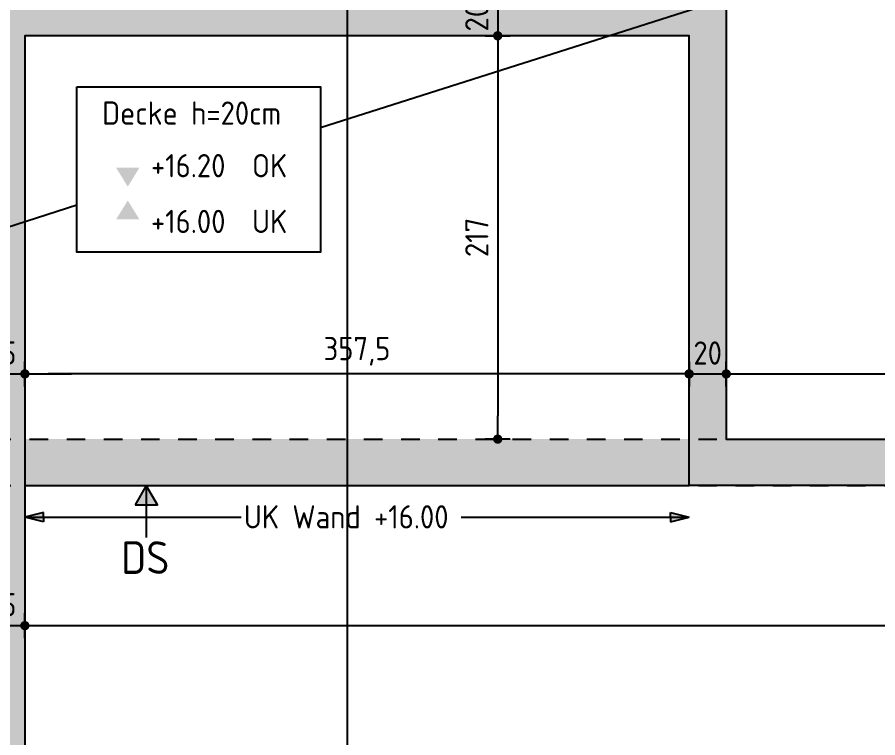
# Model space of a CAD drawing. Extents: x 22 to 185, y 12 to 71.
# Drawn here: x 27.433 to 32.065, y 54.562 to 58.438 of the extents above; entities that cross this region are included whole.
import ezdxf

# ---------------------------------------------------------------- set-up
doc = ezdxf.new("R2010")
doc.units = 0
doc.header["$LTSCALE"] = 0.5
doc.header["$MEASUREMENT"] = 0
doc.header["$PDSIZE"] = 0.15
for name, pattern in [('AUSGEZOGEN', [1000.01, 1000, 0.01]), ('HIDDEN2', [0.187, 0.125, -0.062]), ('PUNKT', [0.175, 0.05, -0.125])]:
    doc.linetypes.add(name, pattern=pattern)
doc.layers.get('0').update_dxf_attribs({"linetype": 'CONTINUOUS'})
doc.layers.get('Defpoints').update_dxf_attribs({"linetype": 'CONTINUOUS'})
for name, color, linetype in [('Attika DG', 7, 'CONTINUOUS'), ('BETON', 7, 'CONTINUOUS'), ('grau_hell', 7, 'CONTINUOUS'), ('grau_mittel', 7, 'CONTINUOUS'), ('HILFE', 7, 'CONTINUOUS'), ('koten', 7, 'CONTINUOUS'), ('MASSE', 7, 'CONTINUOUS'), ('OBJEKT', 7, 'CONTINUOUS'), ('RND', 7, 'CONTINUOUS'), ('TEXT', 7, 'CONTINUOUS')]:
    doc.layers.add(name, color=color, linetype=linetype)
doc.layers.add('NOPLOT', color=7, linetype='CONTINUOUS', plot=False)
doc.styles.add('TXT', font='isocp.shx')
doc.dimstyles.new('DOT_I', dxfattribs={"dimscale": 0.5, "dimtxt": 0.25, "dimasz": 0.25, "dimexe": 0.1, "dimexo": 0.3, "dimgap": 0.1, "dimtad": 1, "dimdec": 3, "dimzin": 3, "dimtxsty": 'TXT', "dimblk": 'DOT', "dimblk1": 'DOT', "dimblk2": 'DOT', "dimsah": 1, "dimcen": 0.1, "dimse1": 1, "dimse2": 1, "dimazin": 0, "dimtfac": 1, "dimtdec": 4, "dimtix": 1, "dimtmove": 2, "dimatfit": 3, "dimldrblk": 'DOT', "dimfxl": 0, "dimtvp": 1, "dimtolj": 1, "dimtzin": 0, "dimarcsym": 0})

# ---------------------------------------------------------------- blocks, each defined once
blk = doc.blocks.new('DG')
at = {"color": 0, "linetype": 'ByBlock', "lineweight": -2}
for points in [[(0.285, 15.57), (0.285, 8.075), (2.15, 8.075), (2.15, 7.825), (0.285, 7.825), (0.285, 0.25), (6.27, 0.25), (6.27, 0), (0.075, 0), (0.075, 10.25), (0.125, 10.25), (0.125, 16.36), (0.285, 16.36), (0.285, 15.77), (7.8, 15.77), (7.8, 13.4), (31.25, 13.4)], [(31.45, 13.15), (7.6, 13.15), (7.6, 15.57), (4.025, 15.57), (4.025, 7.825), (3.775, 7.825), (3.775, 15.57), (0.285, 15.57)]]:
    blk.add_lwpolyline(points, dxfattribs=at)
blk = doc.blocks.new('Aufkantung')
at = {"color": 0, "linetype": 'ByBlock', "lineweight": -2}
for points in [[(-0.1, 10.25), (-0.05, 10.25), (-0.05, 13.4), (35.175, 13.4), (35.175, 0), (-0.1, 0)], [(0.15, 13.15), (34.925, 13.15), (34.925, 0.25), (0.15, 0.25)]]:
    blk.add_lwpolyline(points, close=True, dxfattribs=at)
blk = doc.blocks.new('DOT')
at = {"layer": 'MASSE', "color": 7, "linetype": 'Continuous'}
for p, q in [((0, 0.54), (0, -0.54)), ((0, 0), (-1, 0))]:
    blk.add_line(p, q, dxfattribs=at)
at = {"layer": 'MASSE', "color": 7, "linetype": 'Continuous', "const_width": 0.2}
blk.add_lwpolyline([(-0.1, 0, 1), (0.1, 0, 1)], format="xyb", close=True, dxfattribs=at)
blk = doc.blocks.new('*D189')
at = {"layer": 'Defpoints', "color": 0, "linetype": 'AUSGEZOGEN', "transparency": 16777216}
for p in [(27.2244, 55.1648), (27.4744, 55.1648), (27.4744, 55.1648)]:
    blk.add_point(p, dxfattribs=at)
at = {"layer": 'MASSE', "color": 0, "linetype": 'AUSGEZOGEN', "lineweight": -2, "transparency": 16777216}
for p, q in [((27.0994, 55.1648), (26.9744, 55.1648)), ((27.2244, 55.1648), (27.4744, 55.1648)), ((27.5994, 55.1648), (27.7244, 55.1648))]:
    blk.add_line(p, q, dxfattribs=at)
at = {"layer": 'MASSE', "color": 0, "linetype": 'AUSGEZOGEN', "lineweight": -2, "transparency": 16777216, "xscale": 0.125, "yscale": 0.125, "zscale": 0.125}
blk.add_blockref('DOT', (27.2244, 55.1648), dxfattribs=at)
at = {"layer": 'MASSE', "color": 0, "linetype": 'AUSGEZOGEN', "lineweight": -2, "transparency": 16777216, "xscale": 0.125, "yscale": 0.125, "zscale": 0.125, "rotation": 180}
blk.add_blockref('DOT', (27.4744, 55.1648), dxfattribs=at)
at = {"layer": 'MASSE', "color": 0, "linetype": 'AUSGEZOGEN', "transparency": 16777216, "insert": (27.3494, 55.2774), "char_height": 0.125, "attachment_point": 5, "style": 'TXT'}
blk.add_mtext('\\A1;25', dxfattribs=at)
blk = doc.blocks.new('*D190')
at = {"layer": 'Defpoints', "color": 0, "linetype": 'AUSGEZOGEN', "transparency": 16777216}
for p in [(27.4744, 55.1648), (58.4744, 55.1648), (58.4744, 55.1648)]:
    blk.add_point(p, dxfattribs=at)
at = {"layer": 'MASSE', "color": 0, "linetype": 'AUSGEZOGEN', "lineweight": -2, "transparency": 16777216}
blk.add_line((27.5994, 55.1648), (58.3494, 55.1648), dxfattribs=at)
at = {"layer": 'MASSE', "color": 0, "linetype": 'AUSGEZOGEN', "lineweight": -2, "transparency": 16777216, "xscale": 0.125, "yscale": 0.125, "zscale": 0.125, "rotation": 180}
blk.add_blockref('DOT', (27.4744, 55.1648), dxfattribs=at)
at = {"layer": 'MASSE', "color": 0, "linetype": 'AUSGEZOGEN', "lineweight": -2, "transparency": 16777216, "xscale": 0.125, "yscale": 0.125, "zscale": 0.125}
blk.add_blockref('DOT', (58.4744, 55.1648), dxfattribs=at)
at = {"layer": 'MASSE', "color": 0, "linetype": 'AUSGEZOGEN', "transparency": 16777216, "insert": (42.9744, 55.2773), "char_height": 0.125, "attachment_point": 5, "style": 'TXT'}
blk.add_mtext('\\A1;3100', dxfattribs=at)
blk = doc.blocks.new('*D255')
at = {"layer": 'Defpoints', "color": 0, "linetype": 'AUSGEZOGEN', "transparency": 16777216}
for p in [(27.4744, 56.5192), (27.4744, 56.5192), (31.0494, 56.5192)]:
    blk.add_point(p, dxfattribs=at)
at = {"layer": 'MASSE', "color": 0, "linetype": 'AUSGEZOGEN', "lineweight": -2, "transparency": 16777216}
blk.add_line((30.9244, 56.5192), (27.5994, 56.5192), dxfattribs=at)
at = {"layer": 'MASSE', "color": 0, "linetype": 'AUSGEZOGEN', "lineweight": -2, "transparency": 16777216, "xscale": 0.125, "yscale": 0.125, "zscale": 0.125, "rotation": 180}
blk.add_blockref('DOT', (27.4744, 56.5192), dxfattribs=at)
at = {"layer": 'MASSE', "color": 0, "linetype": 'AUSGEZOGEN', "lineweight": -2, "transparency": 16777216, "xscale": 0.125, "yscale": 0.125, "zscale": 0.125}
blk.add_blockref('DOT', (31.0494, 56.5192), dxfattribs=at)
at = {"layer": 'MASSE', "color": 0, "linetype": 'AUSGEZOGEN', "transparency": 16777216, "insert": (29.2619, 56.6411), "char_height": 0.125, "attachment_point": 5, "style": 'TXT'}
blk.add_mtext('\\A1;357,5', dxfattribs=at)
blk = doc.blocks.new('*D256')
at = {"layer": 'Defpoints', "color": 0, "linetype": 'AUSGEZOGEN', "transparency": 16777216}
for p in [(31.0494, 56.5192), (31.2494, 56.5192), (31.2494, 56.5192)]:
    blk.add_point(p, dxfattribs=at)
at = {"layer": 'MASSE', "color": 0, "linetype": 'AUSGEZOGEN', "lineweight": -2, "transparency": 16777216}
for p, q in [((30.9244, 56.5192), (30.7994, 56.5192)), ((31.0494, 56.5192), (31.2494, 56.5192)), ((31.3744, 56.5192), (31.4994, 56.5192))]:
    blk.add_line(p, q, dxfattribs=at)
at = {"layer": 'MASSE', "color": 0, "linetype": 'AUSGEZOGEN', "lineweight": -2, "transparency": 16777216, "xscale": 0.125, "yscale": 0.125, "zscale": 0.125}
blk.add_blockref('DOT', (31.0494, 56.5192), dxfattribs=at)
at = {"layer": 'MASSE', "color": 0, "linetype": 'AUSGEZOGEN', "lineweight": -2, "transparency": 16777216, "xscale": 0.125, "yscale": 0.125, "zscale": 0.125, "rotation": 180}
blk.add_blockref('DOT', (31.2494, 56.5192), dxfattribs=at)
at = {"layer": 'MASSE', "color": 0, "linetype": 'AUSGEZOGEN', "transparency": 16777216, "insert": (31.1494, 56.6317), "char_height": 0.125, "attachment_point": 5, "style": 'TXT'}
blk.add_mtext('\\A1;20', dxfattribs=at)
blk = doc.blocks.new('*D257')
at = {"layer": 'Defpoints', "color": 0, "linetype": 'AUSGEZOGEN', "transparency": 16777216}
for p in [(31.2494, 56.5192), (33.5994, 56.5192), (33.5994, 56.5192)]:
    blk.add_point(p, dxfattribs=at)
at = {"layer": 'MASSE', "color": 0, "linetype": 'AUSGEZOGEN', "lineweight": -2, "transparency": 16777216}
blk.add_line((31.3744, 56.5192), (33.4744, 56.5192), dxfattribs=at)
at = {"layer": 'MASSE', "color": 0, "linetype": 'AUSGEZOGEN', "lineweight": -2, "transparency": 16777216, "xscale": 0.125, "yscale": 0.125, "zscale": 0.125, "rotation": 180}
blk.add_blockref('DOT', (31.2494, 56.5192), dxfattribs=at)
at = {"layer": 'MASSE', "color": 0, "linetype": 'AUSGEZOGEN', "lineweight": -2, "transparency": 16777216, "xscale": 0.125, "yscale": 0.125, "zscale": 0.125}
blk.add_blockref('DOT', (33.5994, 56.5192), dxfattribs=at)
at = {"layer": 'MASSE', "color": 0, "linetype": 'AUSGEZOGEN', "transparency": 16777216, "insert": (32.4244, 56.6317), "char_height": 0.125, "attachment_point": 5, "style": 'TXT'}
blk.add_mtext('\\A1;235', dxfattribs=at)
blk = doc.blocks.new('okrd_o')
at = {"layer": 'koten', "color": 7, "linetype": 'Continuous'}
blk.add_solid([(-0.125, 0.2019), (0.125, 0.2019), (0, 0)], dxfattribs=at)
at = {"layer": 'koten', "style": 'TXT'}
blk.add_attdef('OKRD', (0.25, 0.1), '', height=0.25, dxfattribs=at)
blk = doc.blocks.new('okrd_u')
at = {"layer": 'koten', "color": 7, "linetype": 'Continuous'}
blk.add_solid([(-0.125, -0.2019), (0.125, -0.2019), (0, 0)], dxfattribs=at)
at = {"layer": 'koten', "style": 'TXT'}
blk.add_attdef('OKRD', (0.25, -0.35), '', height=0.25, dxfattribs=at)
blk = doc.blocks.new('*D112')
at = {"layer": 'Defpoints', "color": 0, "linetype": 'AUSGEZOGEN', "transparency": 16777216}
for p in [(30.0191, 58.5385), (30.0191, 58.3385), (30.0191, 58.3385)]:
    blk.add_point(p, dxfattribs=at)
at = {"layer": 'MASSE', "color": 0, "linetype": 'AUSGEZOGEN', "lineweight": -2, "transparency": 16777216}
for p, q in [((30.0191, 58.6635), (30.0191, 58.7885)), ((30.0191, 58.5385), (30.0191, 58.3385)), ((30.0191, 58.2135), (30.0191, 58.0885))]:
    blk.add_line(p, q, dxfattribs=at)
at = {"layer": 'MASSE', "color": 0, "linetype": 'AUSGEZOGEN', "lineweight": -2, "transparency": 16777216, "xscale": 0.125, "yscale": 0.125, "zscale": 0.125}
for p, rotation in [((30.0191, 58.5385), 270), ((30.0191, 58.3385), 90)]:
    blk.add_blockref('DOT', p, dxfattribs=dict(at, rotation=rotation))
at = {"layer": 'MASSE', "color": 0, "linetype": 'AUSGEZOGEN', "transparency": 16777216, "insert": (29.9066, 58.4385), "char_height": 0.125, "attachment_point": 5, "rotation": 90, "style": 'TXT'}
blk.add_mtext('\\A1;20', dxfattribs=at)
blk = doc.blocks.new('*D113')
at = {"layer": 'Defpoints', "color": 0, "linetype": 'AUSGEZOGEN', "transparency": 16777216}
for p in [(30.0191, 58.3385), (30.0191, 56.1685), (30.0191, 56.1685)]:
    blk.add_point(p, dxfattribs=at)
at = {"layer": 'MASSE', "color": 0, "linetype": 'AUSGEZOGEN', "lineweight": -2, "transparency": 16777216}
blk.add_line((30.0191, 58.2135), (30.0191, 56.2935), dxfattribs=at)
at = {"layer": 'MASSE', "color": 0, "linetype": 'AUSGEZOGEN', "lineweight": -2, "transparency": 16777216, "xscale": 0.125, "yscale": 0.125, "zscale": 0.125}
for p, rotation in [((30.0191, 58.3385), 90), ((30.0191, 56.1685), 270)]:
    blk.add_blockref('DOT', p, dxfattribs=dict(at, rotation=rotation))
at = {"layer": 'MASSE', "color": 0, "linetype": 'AUSGEZOGEN', "transparency": 16777216, "insert": (29.9066, 57.2535), "char_height": 0.125, "attachment_point": 5, "rotation": 90, "style": 'TXT'}
blk.add_mtext('\\A1;217', dxfattribs=at)
blk = doc.blocks.new('*D116')
at = {"layer": 'Defpoints', "color": 0, "linetype": 'AUSGEZOGEN', "transparency": 16777216}
for p in [(27.2244, 56.5192), (27.4744, 56.5192), (27.4744, 56.5192)]:
    blk.add_point(p, dxfattribs=at)
at = {"layer": 'MASSE', "color": 0, "linetype": 'AUSGEZOGEN', "lineweight": -2, "transparency": 16777216}
for p, q in [((27.0994, 56.5192), (26.9744, 56.5192)), ((27.2244, 56.5192), (27.4744, 56.5192)), ((27.5994, 56.5192), (27.7244, 56.5192))]:
    blk.add_line(p, q, dxfattribs=at)
at = {"layer": 'MASSE', "color": 0, "linetype": 'AUSGEZOGEN', "lineweight": -2, "transparency": 16777216, "xscale": 0.125, "yscale": 0.125, "zscale": 0.125}
blk.add_blockref('DOT', (27.2244, 56.5192), dxfattribs=at)
at = {"layer": 'MASSE', "color": 0, "linetype": 'AUSGEZOGEN', "lineweight": -2, "transparency": 16777216, "xscale": 0.125, "yscale": 0.125, "zscale": 0.125, "rotation": 180}
blk.add_blockref('DOT', (27.4744, 56.5192), dxfattribs=at)
at = {"layer": 'MASSE', "color": 0, "linetype": 'AUSGEZOGEN', "transparency": 16777216, "insert": (27.3494, 56.6317), "char_height": 0.125, "attachment_point": 5, "style": 'TXT'}
blk.add_mtext('\\A1;25', dxfattribs=at)
blk = doc.blocks.new('Pfeillinie')
at = {"layer": 'TEXT', "linetype": 'Continuous'}
blk.add_hatch(color=7, dxfattribs=at).paths.add_polyline_path([(0, 0), (-0.8, 0.2), (-0.8, 0), (-0.8, -0.2)])
at = {"layer": 'TEXT', "color": 7, "linetype": 'Continuous'}
for p, q in [((-0.8, 0), (-0.8, 0.2)), ((-0.8, 0.2), (0, 0)), ((-0.8, 0), (-0.8, -0.2)), ((-0.8, -0.2), (0, 0))]:
    blk.add_line(p, q, dxfattribs=at)

msp = doc.modelspace()

# ---------------------------------------------------------------- hatches: boundary and pattern name
at = {"layer": 'Attika DG', "linetype": 'AUSGEZOGEN'}
h = msp.add_hatch(dxfattribs=at)
h.set_pattern_fill('DOTS', color=102, scale=0.8, double=1)
h.set_pattern_definition([(0, (-55.08557, 30.19388), (0.025, 0.05), [0, -0.05])])
h.paths.add_polyline_path([(58.7244, 56.1685), (23.4994, 56.1685), (23.4994, 53.0185), (23.4494, 53.0185), (23.4494, 42.7685), (58.7244, 42.7685)])
h.paths.add_polyline_path([(23.6994, 55.9185), (58.4744, 55.9185), (58.4744, 43.0185), (23.6994, 43.0185)], flags=16)
at = {"layer": 'grau_hell'}
msp.add_hatch(color=9, dxfattribs=at).paths.add_polyline_path([(31.2494, 58.5385), (23.7344, 58.5385), (23.7344, 59.1285), (23.5744, 59.1285), (23.5744, 56.1685), (23.7344, 56.1685), (23.7344, 58.3385), (27.2244, 58.3385), (27.2244, 56.1685), (27.4744, 56.1685), (27.4744, 58.3385), (31.0494, 58.3385), (31.0494, 56.1685), (31.2494, 56.1685)])
at = {"layer": 'grau_mittel'}
h = msp.add_hatch(color=61, dxfattribs=at)
h.paths.add_polyline_path([(32.4794, 43.0185), (32.4794, 42.7685), (56.3744, 42.7685), (56.3744, 43.0185)])
h.paths.add_polyline_path([(53.2744, 45.8435), (53.2744, 47.8185), (55.9744, 47.8185), (55.9744, 47.3535), (56.2244, 47.3535), (56.2244, 48.0685), (53.0244, 48.0685), (53.0244, 45.5935), (56.2244, 45.5935), (56.2244, 46.3035), (55.9744, 46.3035), (55.9744, 45.8435)])
h.paths.add_polyline_path([(50.1244, 49.4635), (50.1244, 49.1635), (50.4244, 49.1635), (50.4244, 49.4635)])
h.paths.add_polyline_path([(45.8244, 49.4635), (45.5244, 49.4635), (45.5244, 49.1635), (45.8244, 49.1635)])
h.paths.add_polyline_path([(42.0744, 49.4635), (41.7744, 49.4635), (41.7744, 49.1635), (42.0744, 49.1635)])
h.paths.add_polyline_path([(33.8344, 49.1635), (33.8344, 49.4635), (33.5344, 49.4635), (33.5344, 49.1635)])
h.paths.add_polyline_path([(58.4744, 56.1685), (58.4744, 43.0185), (58.3244, 43.0185), (58.3244, 42.7685), (58.7244, 42.7685), (58.7244, 56.1685)])
h.paths.add_polyline_path([(31.0494, 56.1685), (31.0494, 55.9185), (54.8994, 55.9185), (54.8994, 56.1685)])
h.paths.add_polyline_path([(23.7344, 55.9185), (23.7344, 56.1685), (23.5744, 56.1685), (23.5744, 53.0185), (23.5244, 53.0185), (23.5244, 42.7685), (29.7194, 42.7685), (29.7194, 43.0185), (23.7344, 43.0185)])
h.paths.add_polyline_path([(27.2244, 56.1685), (27.2244, 50.5935), (27.4744, 50.5935), (27.4744, 56.1685)], flags=17)
at = {"layer": 'HILFE', "linetype": 'AUSGEZOGEN'}
msp.add_hatch(color=7, dxfattribs=at).paths.add_polyline_path([(28.0679, 55.8145), (28.1279, 55.9185), (28.1879, 55.8145)])

# ---------------------------------------------------------------- linework, layer by layer
at = {"layer": 'HILFE', "color": 102, "linetype": 'AUSGEZOGEN'}
for p, q in [((31.2494, 58.5385), (29.0657, 57.8438)), ((27.7538, 57.4265), (23.7994, 56.1685))]:
    msp.add_line(p, q, dxfattribs=at)
at = {"layer": 'HILFE', "color": 7, "linetype": 'AUSGEZOGEN'}
msp.add_lwpolyline([(28.0679, 55.8145), (28.1879, 55.8145), (28.1279, 55.9185)], close=True, dxfattribs=at)
at = {"layer": 'NOPLOT', "color": 191, "linetype": 'AUSGEZOGEN'}
msp.add_line((29.2082, 61.63), (29.2082, 50.8335), dxfattribs=at)
at = {"layer": 'OBJEKT', "color": 7, "linetype": 'HIDDEN2'}
msp.add_line((23.4994, 56.1685), (31.2494, 56.1685), dxfattribs=at)
at = {"layer": 'OBJEKT', "color": 7, "linetype": 'AUSGEZOGEN'}
msp.add_line((27.4744, 55.9185), (31.0494, 55.9185), dxfattribs=at)
at = {"layer": 'OBJEKT', "color": 1, "linetype": 'AUSGEZOGEN'}
msp.add_lwpolyline([(27.7538, 58.0634), (29.0657, 58.0634), (29.0657, 57.1742), (27.7538, 57.1742)], close=True, dxfattribs=at)
at = {"layer": 'RND', "color": 102, "linetype": 'AUSGEZOGEN'}
for points in [[(28.1279, 55.9185), (28.1279, 55.6398)], [(27.4744, 55.7479), (28.6385, 55.7479)], [(29.8222, 55.7479), (31.0494, 55.7479)]]:
    msp.add_lwpolyline(points, dxfattribs=at)

# ---------------------------------------------------------------- block references
at = {"layer": 'Attika DG', "color": 102, "linetype": 'PUNKT'}
msp.add_blockref('Aufkantung', (23.5494, 42.7685), dxfattribs=at)
at = {"layer": 'BETON', "color": 6, "linetype": 'AUSGEZOGEN'}
msp.add_blockref('DG', (23.4494, 42.7685), dxfattribs=at)
at = {"layer": 'koten', "color": 6, "linetype": 'AUSGEZOGEN', "xscale": 0.5, "yscale": 0.5, "zscale": 0.5}
for name, p, values in [('okrd_o', (28.0281, 57.5272), {'OKRD': '+16.20  OK'}), ('okrd_u', (28.0281, 57.4522), {'OKRD': '+16.00  UK'})]:
    msp.add_blockref(name, p, dxfattribs=at).add_auto_attribs(values)
at = {"layer": 'RND', "color": 102, "linetype": 'AUSGEZOGEN', "xscale": 0.125, "yscale": 0.125, "zscale": 0.125, "rotation": 180}
msp.add_blockref('Pfeillinie', (27.4744, 55.7479), dxfattribs=at)
at = {"layer": 'RND', "color": 102, "linetype": 'AUSGEZOGEN', "xscale": 0.125, "yscale": 0.125, "zscale": 0.125}
msp.add_blockref('Pfeillinie', (31.0494, 55.7479), dxfattribs=at)

# ---------------------------------------------------------------- texts
at = {"layer": 'TEXT', "color": 1, "linetype": 'AUSGEZOGEN', "style": 'TXT'}
msp.add_text('Decke h=20cm', height=0.125, dxfattribs=at).set_placement((27.89, 57.8602))
at = {"layer": 'TEXT', "color": 7, "linetype": 'AUSGEZOGEN', "style": 'TXT'}
msp.add_text('UK Wand +16.00', height=0.125, dxfattribs=at).set_placement((28.6529, 55.6877))
at = {"layer": 'TEXT', "color": 1, "linetype": 'AUSGEZOGEN', "style": 'TXT'}
msp.add_text('DS', height=0.175, rotation=0, dxfattribs=at).set_placement((27.9924, 55.4435))

# ---------------------------------------------------------------- dimensions: what is measured, and where the dimension line sits
at = {"layer": 'MASSE', "color": 7, "linetype": 'AUSGEZOGEN'}
for base, p1, p2, picture, middle in [((30.0191, 58.3385), (30.0191, 58.5385), (30.0191, 58.3385), '*D112', (29.9066, 58.4385)), ((30.0191, 56.1685), (30.0191, 58.3385), (30.0191, 56.1685), '*D113', (29.9066, 57.2535))]:
    dim = msp.add_linear_dim(base=base, p1=p1, p2=p2, angle=90, dimstyle='DOT_I', override={"dimdec": 0, "dimlfac": 100}, dxfattribs=at)
    dim.commit()
    dim.dimension.update_dxf_attribs({"geometry": picture, "text_midpoint": middle})
for base, p1, p2, override, picture, middle in [((27.4744, 56.5192), (27.2244, 56.5192), (27.4744, 56.5192), {"dimdec": 0, "dimlfac": 100}, '*D116', (27.3494, 56.6317)), ((27.4744, 56.5192), (31.0494, 56.5192), (27.4744, 56.5192), {"dimdec": 1, "dimlfac": 100}, '*D255', (29.2619, 56.6411)), ((31.2494, 56.5192), (31.0494, 56.5192), (31.2494, 56.5192), {"dimdec": 0, "dimlfac": 100}, '*D256', (31.1494, 56.6317)), ((33.5994, 56.5192), (31.2494, 56.5192), (33.5994, 56.5192), {"dimdec": 0, "dimlfac": 100}, '*D257', (32.4244, 56.6317)), ((27.4744, 55.1648), (27.2244, 55.1648), (27.4744, 55.1648), {"dimdec": 0, "dimlfac": 100}, '*D189', (27.3494, 55.2774)), ((58.4744, 55.1648), (27.4744, 55.1648), (58.4744, 55.1648), {"dimdec": 0, "dimlfac": 100}, '*D190', (42.9744, 55.2773))]:
    dim = msp.add_linear_dim(base=base, p1=p1, p2=p2, dimstyle='DOT_I', override=override, dxfattribs=at)
    dim.commit()
    dim.dimension.update_dxf_attribs({"geometry": picture, "text_midpoint": middle})

doc.saveas('drawing.dxf')
